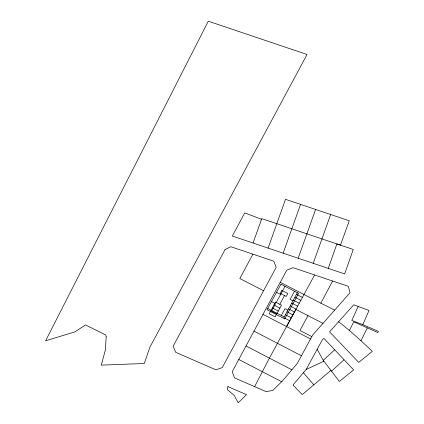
<?xml version="1.0" encoding="UTF-8"?>
<svg xmlns="http://www.w3.org/2000/svg" width="424" height="424" viewBox="0 0 424 424"><rect width="100%" height="100%" fill="white"/><g stroke="black" fill="none" stroke-linecap="round" stroke-linejoin="round"><path stroke-width="0.64" d="M261.539 219.298L244.754 212.896L232.331 236.03L298.183 258.237L315.599 209.451M298.183 258.237L313.209 263.315L330.662 214.518M313.209 263.315L328.245 268.376L336.894 243.938L340.456 245.146L349.291 220.787L285.495 199.322L268.101 248.093M283.147 253.17L300.558 204.389M253.049 243.016L261.783 218.625L353.282 249.46L344.638 273.909L328.245 268.376M358.089 306.6L351.814 320.464L362.849 324.657L369.013 310.458L353.727 304.824L329.57 331.833L358.72 362.393L372.277 351.469L371.678 350.754C361.01 340.658 350.155 330.704 338.532 321.715M360.983 340.711L367.338 327.879M254.628 386.624L269.42 358.089L295.878 309.419L322.966 323.353M349.334 330.529L353.801 321.864L377.826 332.543L378.383 331.372L362.849 324.657M280.243 282.326L286.794 270.141L293.053 267.698L348.316 286.327L350.044 292.692L312.695 334.986L297.282 363.458L282.596 380.794L272.78 390.425L266.171 391.638L234.408 377.848L232.22 371.625L280.238 282.31L320.857 303.171L332.617 281.038M252.911 254.162L239.82 278.541L263.58 290.747M307.972 315.642L299.954 330.487L311.815 336.614M314.608 274.964L286.56 326.554M271.826 310.596L275.558 303.743L271.461 301.612M276.247 302.476L285.045 286.306M279.798 304.326L284.557 295.581M281.313 315.504L285.029 308.677L287.859 310.151M294.521 291.24L290.106 299.349L292.936 300.823M297.351 292.708L283.815 317.645L289.735 320.724M330.911 370.417L302.227 394.569L292.973 385.024L306.149 369.458L322.07 340.302L323.83 338.315L353.669 369.882L339.348 381.415L323.236 360.342L334.631 349.895M331.51 371.207L343.917 359.838M306.149 369.458L323.761 361.296L317.163 349.275M320.857 303.171L334.663 310.114M267.724 308.481L284.149 316.966M263.002 314.38L310.548 338.951M253.992 331.139L301.443 355.768M246.015 345.968L291.908 369.802M281.669 381.711L238.754 359.467M296.509 294.32L302.429 297.404M294.919 297.235L300.844 300.319M293.334 300.15L299.254 303.234M276.538 292.284L280.63 294.415M291.744 303.065L297.669 306.149M290.159 305.98L296.079 309.064M288.574 308.895L294.495 311.979M273.957 305.031L279.877 308.11M286.984 311.815L292.91 314.894M272.372 307.946L278.292 311.025M285.4 314.73L291.32 317.809M270.782 310.861L276.708 313.94M303.393 372.712L313.776 384.785M106.18 336.831L105.475 349.53L101.267 365.138L144.287 363.506L149.953 347.081L307.05 54.489L208.285 21.2L45.617 340.79L74.968 331.86L85.531 324.927L105.719 335.002L106.18 336.831M227.884 386.582L227.232 389.539L234.297 395.486L238.171 402.8L246.545 394.68L227.884 386.582M225.075 249.54L173.14 346.265L175.727 352.349L215.896 369.808L222.245 367.624L276.183 267.306L273.729 261.184L230.868 246.72L225.075 249.54M280.953 284.175L267.046 309.727L284.711 318.922L298.613 293.371L280.953 284.175M275.542 302.111L269.198 313.776L275.118 316.861L281.467 305.195L275.542 302.111M281.891 290.451L280.306 293.366L286.226 296.45L287.811 293.535L281.891 290.451"/></g></svg>
